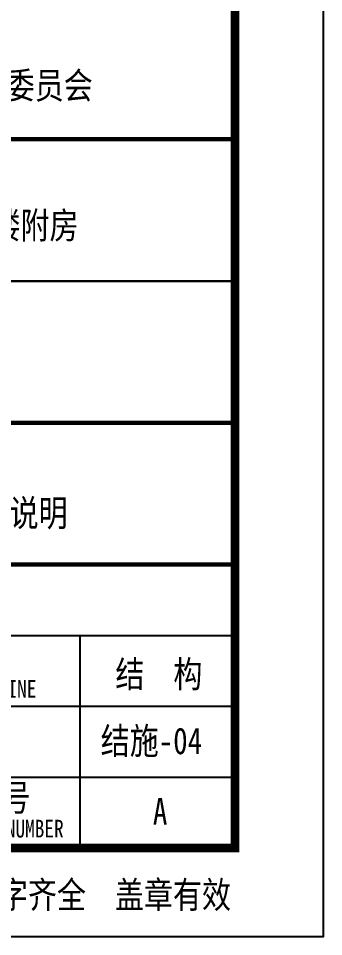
# Model space of a CAD drawing. Extents: x 1051052 to 1482120, y -981644 to -673261.
# Drawn here: x 1152774 to 1156217, y -870229 to -859864 of the extents above; entities that cross this region are included whole.
import ezdxf
from ezdxf.enums import TextEntityAlignment as Align

# ---------------------------------------------------------------- set-up
doc = ezdxf.new("R2010")
doc.units = 0
doc.header["$LTSCALE"] = 1000
doc.header["$MEASUREMENT"] = 0
for name, color, linetype in [('TK', 142, 'Continuous'), ('XM', 7, 'Continuous'), ('填充', 8, 'Continuous')]:
    doc.layers.add(name, color=color, linetype=linetype)
doc.styles.add('HYZT1', font='', dxfattribs={"width": 0.8})
doc.styles.get('HYZT1').set_extended_font_data('SimSun')

# ---------------------------------------------------------------- blocks, each defined once
blk = doc.blocks.new('A$C05385F37')
at = {"layer": 'TK'}
for p, q in [((-1000, -34600), (-8000, -34600)), ((-7944, -34600), (-1000, -34600)), ((-8000, -36200), (-1000, -36200)), ((-8000, -36200), (-1000, -36200)), ((-1000, -36200), (-8000, -36200)), ((-8000, -36200), (-1000, -36200)), ((-8000, -36200), (-2830, -36200)), ((-8000, -36200), (-1000, -36200)), ((-8000, -36200), (-1000, -36200)), ((-8000, -38600), (-1000, -38600)), ((-8000, -38600), (-1000, -38600)), ((-2750, -38600), (-2750, -41000)), ((-8000, -39400), (-1000, -39400)), ((-8000, -40200), (-1000, -40200))]:
    blk.add_line(p, q, dxfattribs=at)
at = {"layer": 'TK', "const_width": 50}
for points in [[(-1000, -33000), (-7944, -33000)], [(-8000, -36200), (-1000, -36200)], [(-7944, -36200), (-1000, -36200)], [(-8000, -37800), (-1000, -37800)]]:
    blk.add_lwpolyline(points, dxfattribs=at)
at = {"layer": 'TK', "style": 'HYZT1', "width": 0.8}
for s, height, p in [('DISCIPLINE', 200, (-4328, -39303)), ('版本号', 300, (-4287, -40582)), ('VERSION NUMBER', 200, (-4456, -40881)), ('签字齐全  盖章有效', 300, (-3990, -41678))]:
    blk.add_text(s, height=height, dxfattribs=at).set_placement(p)
blk = doc.blocks.new('A2K')
at = {"layer": 'TK'}
blk.add_lwpolyline([(0, 0), (59400, 0), (59400, 42000), (0, 42000)], close=True, dxfattribs=at)
at = {"layer": 'TK', "const_width": 100}
blk.add_lwpolyline([(2500, 1000), (58400, 1000), (58400, 41000), (2500, 41000)], close=True, dxfattribs=at)
at = {"color": 4}
blk.add_blockref('A$C05385F37', (59400, 42000), dxfattribs=at)
at = {"layer": 'XM', "style": 'HYZT1', "width": 0.8}
for s, p in [('大龙山镇永林居民委员会 ', (55077, 9607)), ('社区服务中心综合楼附房', (54835, 8028))]:
    blk.add_text(s, height=300, dxfattribs=at).set_placement(p, align=Align.MIDDLE_CENTER)
for s, p in [('结  构', (57051, 2813)), ('A', (57474, 1264))]:
    blk.add_text(s, height=300, dxfattribs=at).set_placement(p)

msp = doc.modelspace()

# ---------------------------------------------------------------- block references
at = {"layer": '填充'}
msp.add_blockref('A2K', (1096816.779, -870229.077), dxfattribs=at)

# ---------------------------------------------------------------- texts
at = {"layer": 'XM', "style": 'HYZT1', "width": 0.8}
for s, p in [('基础结构图、基础说明', (1150056.004, -865597.217)), ('结施-04', (1153702.133, -868169.417))]:
    msp.add_text(s, height=300, dxfattribs=at).set_placement(p)

doc.saveas('drawing.dxf')
